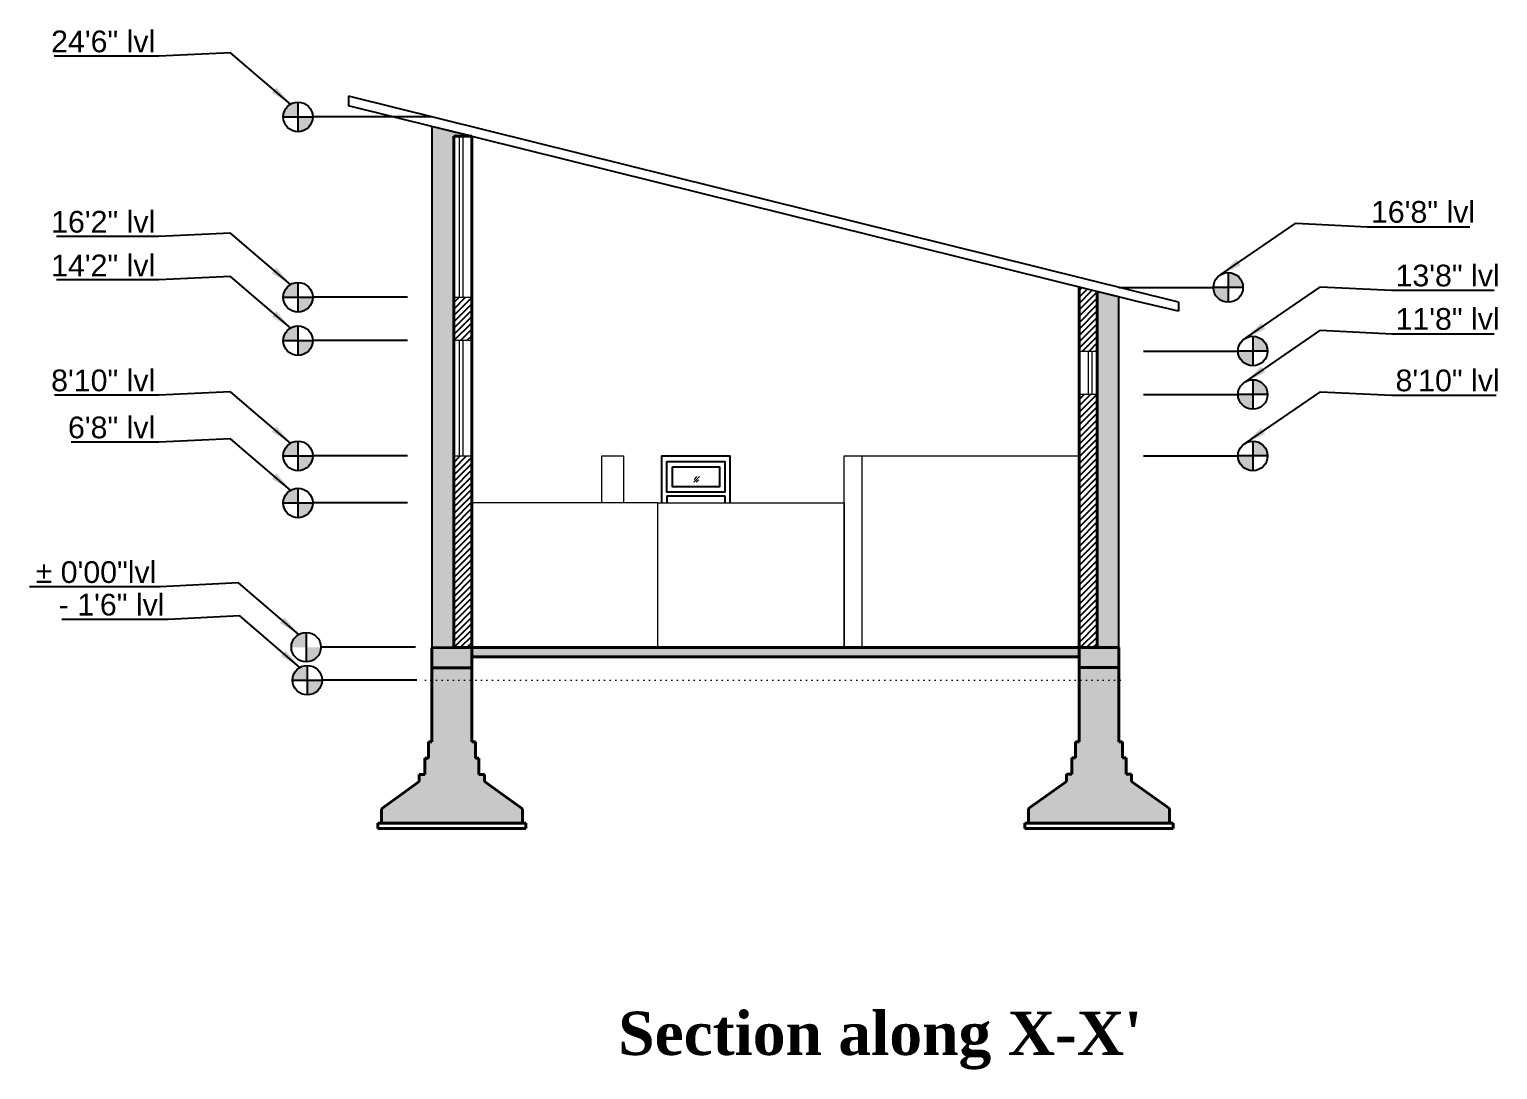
# Model space of a CAD drawing. Header units: inches. Extents: x -6800 to 96653, y -25814 to 17379.
# Drawn here: x 20556 to 21369, y -7442 to -6867 of the extents above; entities that cross this region are included whole.
import ezdxf

# ---------------------------------------------------------------- set-up
doc = ezdxf.new("R2010")
doc.units = ezdxf.units.IN
doc.header["$MEASUREMENT"] = 0
doc.linetypes.add('ACAD_ISO07W100', pattern=[3, 0, -3])
doc.layers.add('0 @ 1', color=7, linetype='Continuous')
doc.layers.add('doors', color=52, linetype='Continuous')
for name, color, linetype, lineweight in [('furniture', 44, 'Continuous', 15), ('section', 24, 'Continuous', 40), ('Win ele', 211, 'Continuous', 15), ('windows', 4, 'Continuous', 13)]:
    doc.layers.add(name, color=color, linetype=linetype, lineweight=lineweight)
doc.styles.get("Standard").update_dxf_attribs({"font": 'arial.ttf'})
doc.dimstyles.get("Standard").update_dxf_attribs({"dimtxt": 7, "dimasz": 4, "dimexe": 2, "dimexo": 2, "dimgap": 2, "dimtad": 1, "dimdec": 0, "dimzin": 0, "dimdsep": 46, "dimlunit": 4, "dimtxsty": 'Standard', "dimblk": 'ARCHTICK', "dimcen": 0.25, "dimclrd": 256, "dimclre": 256, "dimclrt": 256, "dimadec": 0, "dimazin": 0, "dimtfac": 1, "dimtdec": 0, "dimtofl": 0, "dimtmove": 0, "dimatfit": 3, "dimfxl": 1, "dimfxlon": 1, "dimtolj": 1, "dimtzin": 0, "dimlwd": -1, "dimlwe": -1, "dimarcsym": 1})

# ---------------------------------------------------------------- blocks, each defined once
blk = doc.blocks.new('_ArchTick')
at = {"color": 0, "linetype": 'ByBlock', "const_width": 0.15}
blk.add_lwpolyline([(-0.5, -0.5), (0.5, 0.5)], dxfattribs=at)

msp = doc.modelspace()

# ---------------------------------------------------------------- hatches: boundary and pattern name
at = {"ltscale": 10, "transparency": 33554687}
h = msp.add_hatch(color=0, dxfattribs=at)
h.dxf.hatch_style = 1
h.paths.add_polyline_path([(20704.92, -6906.8, 0.414214), (20696.75, -6914.97), (20704.92, -6914.97)])
h.paths.add_polyline_path([(20713.09, -6914.97), (20704.92, -6914.97), (20704.92, -6923.15, 0.414214)])
at = {"true_color": 0xf8991e, "transparency": 33554534}
h = msp.add_hatch(color=30, dxfattribs=at)
h.dxf.hatch_style = 1
h.paths.add_polyline_path([(20791.05, -6925.7), (20801.05, -6925.7), (20801.05, -6925.68), (20779.05, -6920.22), (20779.05, -7208.53), (20791.05, -7208.53)])
at = {"ltscale": 10, "transparency": 33554687}
h = msp.add_hatch(color=0, dxfattribs=at)
h.dxf.hatch_style = 1
h.paths.add_polyline_path([(21219.59, -7001.09), (21219.59, -7009.26), (21227.76, -7009.26, 0.414214)])
h.paths.add_polyline_path([(21219.59, -7009.26), (21211.41, -7009.26, 0.414214), (21219.59, -7017.44)])
h = msp.add_hatch(color=0, dxfattribs=at)
h.dxf.hatch_style = 1
h.paths.add_polyline_path([(20704.92, -7006.53, 0.414214), (20696.75, -7014.7), (20704.92, -7014.7)])
h.paths.add_polyline_path([(20713.09, -7014.7), (20704.92, -7014.7), (20704.92, -7022.87, 0.414214)])
at = {"transparency": 33554687}
h = msp.add_hatch(dxfattribs=at)
h.set_pattern_fill('ANSI31', color=0, scale=20)
h.set_pattern_definition([(45, (9959.658, -7337.9177), (-1.76776695, 1.76776695), [])])
h.paths.add_polyline_path([(20801.05, -7014.7), (20791.05, -7014.7), (20791.05, -7038.7), (20801.05, -7038.7)])
h.paths.add_polyline_path([(20801.05, -7102.44), (20791.05, -7102.44), (20791.05, -7208.44), (20801.05, -7208.44)])
h.paths.add_polyline_path([(21147.05, -7068.44), (21137.05, -7068.44), (21137.05, -7208.44), (21147.05, -7208.44)])
h.paths.add_polyline_path([(21147.05, -7011.54), (21137.05, -7009.05), (21137.05, -7044.44), (21147.05, -7044.44)])
at = {"ltscale": 10, "transparency": 33554687}
h = msp.add_hatch(color=0, dxfattribs=at)
h.dxf.hatch_style = 1
h.paths.add_polyline_path([(20704.92, -7030.53, 0.414214), (20696.75, -7038.7), (20704.92, -7038.7)])
h.paths.add_polyline_path([(20713.09, -7038.7), (20704.92, -7038.7), (20704.92, -7046.87, 0.414214)])
h = msp.add_hatch(color=0, dxfattribs=at)
h.dxf.hatch_style = 1
h.paths.add_polyline_path([(21233.18, -7036.27), (21233.18, -7044.44), (21241.36, -7044.44, 0.414214)])
h.paths.add_polyline_path([(21233.18, -7044.44), (21225.01, -7044.44, 0.414214), (21233.18, -7052.62)])
h = msp.add_hatch(color=0, dxfattribs=at)
h.dxf.hatch_style = 1
h.paths.add_polyline_path([(21233.18, -7060.27), (21233.18, -7068.44), (21241.36, -7068.44, 0.414214)])
h.paths.add_polyline_path([(21233.18, -7068.44), (21225.01, -7068.44, 0.414214), (21233.18, -7076.62)])
h = msp.add_hatch(color=0, dxfattribs=at)
h.dxf.hatch_style = 1
h.paths.add_polyline_path([(20704.92, -7094.27, 0.414214), (20696.75, -7102.44), (20704.92, -7102.44)])
h.paths.add_polyline_path([(20713.09, -7102.44), (20704.92, -7102.44), (20704.92, -7110.62, 0.414214)])
h = msp.add_hatch(color=0, dxfattribs=at)
h.dxf.hatch_style = 1
h.paths.add_polyline_path([(21233.18, -7094.27), (21233.18, -7102.44), (21241.36, -7102.44, 0.414214)])
h.paths.add_polyline_path([(21233.18, -7102.44), (21225.01, -7102.44, 0.414214), (21233.18, -7110.62)])
h = msp.add_hatch(color=0, dxfattribs=at)
h.dxf.hatch_style = 1
h.paths.add_polyline_path([(20704.92, -7120.27, 0.414214), (20696.75, -7128.44), (20704.92, -7128.44)])
h.paths.add_polyline_path([(20713.09, -7128.44), (20704.92, -7128.44), (20704.92, -7136.62, 0.414214)])
h = msp.add_hatch(color=0, dxfattribs=at)
h.dxf.hatch_style = 1
h.paths.add_polyline_path([(20701.24, -7208.19), (20709.42, -7208.19), (20709.42, -7200.02, 0.414214)])
h.paths.add_polyline_path([(20709.42, -7216.37, 0.414214), (20717.59, -7208.19), (20709.42, -7208.19)])
at = {"true_color": 0xffffff, "transparency": 33554646}
h = msp.add_hatch(dxfattribs=at)
h.set_pattern_fill('AR-CONC')
h.set_pattern_definition([(50, (-5752.9784, -11839.6755), (7.1726018, -0.6275213), [0.75, -8.25]), (355, (-5752.9784, -11839.6755), (-1.3875133, 7.5219213), [0.6, -6.6]), (100.451444, (-5752.381, -11839.728), (5.7850885, 6.8943999), [0.637402, -7.0114211]), (46.1842, (-5752.978, -11837.6755), (10.6724133, -1.6551928), [1.125, -12.375]), (96.635635, (-5752.089, -11837.813), (9.3466195, 9.741186), [0.9561034, -10.5171376]), (351.184164, (-5752.978, -11837.675), (9.3466195, 9.741186), [0.9, -9.9]), (21, (-5751.9784, -11838.1755), (5.9690705, -4.0261889), [0.75, -8.25]), (326, (-5751.9784, -11838.1755), (2.4331533, 7.2515005), [0.6, -6.6]), (71.451445, (-5751.481, -11838.511), (8.4022238, 3.2253115), [0.6374019, -7.0114211]), (37.5, (-5752.9784, -11839.6755), (0.12159855, 3.32893854), [0, -6.52, 0, -6.7, 0, -6.625]), (7.5, (-5752.9784, -11839.6755), (2.63069537, 3.9441171), [0, -3.82, 0, -6.37, 0, -2.525]), (327.5, (-5755.2084, -11839.6755), (5.33822436, -0.22554872), [0, -2.5, 0, -7.8, 0, -10.35]), (317.5, (-5756.2084, -11839.6755), (5.8318617, 1.0010498), [0, -3.25, 0, -5.18, 0, -7.35])])
h.paths.add_polyline_path([(21137.05, -7208.44), (20801.05, -7208.44), (20801.05, -7213.53), (21137.05, -7213.53)])
h.paths.add_polyline_path([(20801.05, -7213.53), (20801.03, -7208.44), (20791.05, -7208.48), (20791.05, -7208.53), (20779.05, -7208.53), (20779.05, -7219.53), (20801.05, -7219.53)])
h.paths.add_polyline_path([(20801.05, -7226.53), (20779.05, -7226.53), (20779.05, -7260.53), (20777.05, -7260.53), (20777.05, -7269.53), (20775.05, -7269.53), (20775.05, -7278.53), (20772.05, -7278.53), (20772.05, -7282.53), (20751.05, -7297.53), (20751.05, -7305.53), (20829.05, -7305.53), (20829.05, -7297.53), (20808.05, -7282.53), (20808.05, -7278.53), (20805.05, -7278.53), (20805.05, -7269.53), (20803.05, -7269.53), (20803.05, -7260.53), (20801.05, -7260.53)])
h.paths.add_polyline_path([(20801.05, -7219.53), (20779.05, -7219.53), (20779.05, -7226.53), (20801.05, -7226.53)])
h.paths.add_polyline_path([(21159.05, -7226.53), (21137.05, -7226.53), (21137.05, -7260.44), (21135.05, -7260.44), (21135.05, -7269.44), (21133.05, -7269.44), (21133.05, -7278.44), (21130.05, -7278.44), (21130.05, -7282.44), (21109.05, -7297.44), (21109.05, -7305.44), (21187.05, -7305.44), (21187.05, -7297.44), (21166.05, -7282.44), (21166.05, -7278.44), (21163.05, -7278.44), (21163.05, -7269.44), (21161.05, -7269.44), (21161.05, -7260.44), (21159.05, -7260.44)])
h.paths.add_polyline_path([(21159.05, -7219.44), (21137.05, -7219.44), (21137.05, -7226.53), (21159.05, -7226.53)])
h.paths.add_polyline_path([(21159.05, -7208.44), (21137.05, -7208.44), (21137.05, -7213.53), (21137.05, -7219.44), (21159.05, -7219.44)])
at = {"ltscale": 10, "transparency": 33554687}
h = msp.add_hatch(color=0, dxfattribs=at)
h.dxf.hatch_style = 1
h.paths.add_polyline_path([(20701.88, -7226.44), (20710.05, -7226.44), (20710.05, -7218.27, 0.414214)])
h.paths.add_polyline_path([(20710.05, -7234.62, 0.414214), (20718.22, -7226.44), (20710.05, -7226.44)])
at = {"layer": 'Win ele', "transparency": 33554526}
h = msp.add_hatch(color=256, dxfattribs=at)
h.dxf.hatch_style = 1
h.paths.add_polyline_path([(21147.05, -7208.44), (21159.05, -7208.44), (21159.05, -7014.51), (21147.05, -7011.54)])

# ---------------------------------------------------------------- linework, layer by layer
at = {"transparency": 33554687}
for p, q in [((21192.02, -7017.44), (20732.88, -6903.52)), ((20732.88, -6903.52), (20732.88, -6908.76)), ((21170.02, -7017.23), (20732.88, -6908.77)), ((21159.05, -7226.44), (21159.05, -7014.51)), ((21192.02, -7022.44), (21170.02, -7017.23)), ((21192.02, -7017.44), (21192.02, -7022.44))]:
    msp.add_line(p, q, dxfattribs=at)
at = {"ltscale": 10, "transparency": 33554687}
for p, q in [((20704.92, -6906.8), (20704.92, -6923.15)), ((20696.75, -6914.97), (20713.09, -6914.97)), ((20779.05, -6914.97), (20713.09, -6914.97)), ((21219.59, -7001.09), (21219.59, -7017.44)), ((20704.92, -7006.53), (20704.92, -7022.87)), ((21159.05, -7009.26), (21211.41, -7009.26)), ((21227.76, -7009.26), (21211.41, -7009.26)), ((20696.75, -7014.7), (20713.09, -7014.7)), ((20765.45, -7014.7), (20713.09, -7014.7)), ((20704.92, -7030.53), (20704.92, -7046.87)), ((20696.75, -7038.7), (20713.09, -7038.7)), ((20765.45, -7038.7), (20713.09, -7038.7)), ((21233.18, -7036.27), (21233.18, -7052.62)), ((21172.65, -7044.44), (21225.01, -7044.44)), ((21241.36, -7044.44), (21225.01, -7044.44)), ((21233.18, -7060.27), (21233.18, -7076.62)), ((21172.65, -7068.44), (21225.01, -7068.44)), ((21241.36, -7068.44), (21225.01, -7068.44)), ((20704.92, -7094.27), (20704.92, -7110.62)), ((21233.18, -7094.27), (21233.18, -7110.62)), ((20696.75, -7102.44), (20713.09, -7102.44)), ((20765.45, -7102.44), (20713.09, -7102.44)), ((21172.65, -7102.44), (21225.01, -7102.44)), ((21241.36, -7102.44), (21225.01, -7102.44)), ((20704.92, -7120.27), (20704.92, -7136.62)), ((20696.75, -7128.44), (20713.09, -7128.44)), ((20765.45, -7128.44), (20713.09, -7128.44)), ((20709.42, -7200.02), (20709.42, -7216.37)), ((20769.95, -7208.19), (20717.59, -7208.19)), ((20710.05, -7218.27), (20710.05, -7234.62)), ((20701.88, -7226.44), (20718.22, -7226.44)), ((20701.88, -7226.44), (20718.22, -7226.44)), ((20770.58, -7226.44), (20718.22, -7226.44))]:
    msp.add_line(p, q, dxfattribs=at)
at = {"lineweight": 5, "transparency": 33554610}
for p, q in [((20779.05, -6920.24), (20779.05, -7226.44)), ((21159.05, -7226.44), (21159.05, -7014.51)), ((20779.05, -7208.53), (20791.05, -7208.53)), ((21137.05, -7208.44), (21149.05, -7208.44))]:
    msp.add_line(p, q, dxfattribs=at)
at = {"lineweight": 5, "transparency": 33554559}
for p, q in [((20873.05, -7128.44), (20873.05, -7102.44)), ((20873.05, -7102.44), (20885.05, -7102.44)), ((20885.05, -7102.44), (20885.05, -7128.44))]:
    msp.add_line(p, q, dxfattribs=at)
at = {"lineweight": 9, "transparency": 33554687}
for p, q in [((21007.05, -7208.44), (21007.05, -7102.44)), ((21007.05, -7102.44), (21017.05, -7102.44)), ((21017.05, -7208.44), (21017.05, -7102.44)), ((21017.05, -7102.44), (21137.05, -7102.44)), ((20904.05, -7128.44), (20801.05, -7128.44)), ((20904.05, -7208.44), (20904.05, -7128.44)), ((20904.05, -7128.44), (21007.05, -7128.44)), ((21007.05, -7128.44), (21007.05, -7208.44))]:
    msp.add_line(p, q, dxfattribs=at)
at = {"transparency": 33554687}
for points in [[(20791.05, -6925.7), (20801.05, -6925.7), (20801.05, -6925.68), (20779.05, -6920.22), (20779.05, -7208.53), (20791.05, -7208.53), (20791.05, -6925.7)], [(21159.05, -7014.51), (21147.05, -7011.54), (21147.05, -7208.44), (21159.05, -7208.44), (21159.05, -7014.51)]]:
    msp.add_lwpolyline(points, close=True, dxfattribs=at)
at = {"transparency": 33554585}
msp.add_lwpolyline([(20912.05, -7108.44), (20938.05, -7108.44), (20938.05, -7119.44), (20912.05, -7119.44)], close=True, dxfattribs=at)
at = {"ltscale": 10, "transparency": 33554687}
for centre in [(20704.92, -6914.97), (21219.59, -7009.26), (20704.92, -7014.7), (20704.92, -7038.7), (21233.18, -7044.44), (21233.18, -7068.44), (20704.92, -7102.44), (21233.18, -7102.44), (20704.92, -7128.44), (20709.42, -7208.19), (20710.05, -7226.44)]:
    msp.add_circle(centre, 8.17, dxfattribs=at)
at = {"layer": 'doors', "transparency": 33554585}
for p, q in [((20906.05, -7102.44), (20906.05, -7128.44)), ((20906.05, -7102.44), (20944.05, -7102.44)), ((20944.05, -7128.44), (20944.05, -7102.44)), ((20909.05, -7124.44), (20909.05, -7128.44)), ((20909.05, -7124.44), (20941.05, -7124.44)), ((20941.05, -7124.44), (20941.05, -7128.44))]:
    msp.add_line(p, q, dxfattribs=at)
msp.add_lwpolyline([(20909.05, -7105.44), (20941.05, -7105.44), (20941.05, -7122.44), (20909.05, -7122.44)], close=True, dxfattribs=at)
at = {"layer": 'furniture', "transparency": 33554687}
for p, q in [((20927.09, -7113.86), (20923.95, -7116.87)), ((20925.62, -7113.89), (20924.04, -7115.4)), ((20926.49, -7115.82), (20925.25, -7117))]:
    msp.add_line(p, q, dxfattribs=at)
at = {"layer": 'section', "transparency": 33554687}
for p, q in [((20791.05, -7208.53), (20791.05, -6925.7)), ((20791.05, -6925.7), (20801.05, -6925.7)), ((20801.05, -6925.7), (20801.05, -7208.44)), ((21137.05, -7009.06), (21137.05, -7208.44)), ((21147.05, -7208.44), (21147.05, -7011.54)), ((20791.05, -7208.44), (21147.05, -7208.44)), ((20801.05, -7213.53), (21137.05, -7213.53))]:
    msp.add_line(p, q, dxfattribs=at)
at = {"layer": 'section', "ltscale": 10, "transparency": 33554687}
for p, q in [((20779.05, -7208.53), (20801.05, -7208.44)), ((20779.05, -7219.53), (20779.05, -7208.53)), ((20779.05, -7208.53), (20779.05, -7219.53)), ((20801.05, -7213.53), (20801.03, -7208.44)), ((20801.03, -7208.44), (21137.05, -7208.44)), ((20801.05, -7208.44), (20801.05, -7219.53)), ((20801.05, -7208.53), (20801.05, -7219.53)), ((20801.05, -7213.53), (21137.05, -7213.53)), ((21137.05, -7219.44), (21137.05, -7208.44)), ((21137.05, -7208.44), (21159.05, -7208.44)), ((21137.05, -7208.44), (21137.05, -7219.44)), ((21137.05, -7208.44), (21137.05, -7213.53)), ((21159.05, -7208.44), (21159.05, -7219.44)), ((21159.05, -7208.44), (21159.05, -7219.44)), ((20791.05, -7219.53), (20779.05, -7219.53)), ((20801.05, -7219.53), (20779.05, -7219.53)), ((20779.05, -7219.53), (20779.05, -7260.53)), ((20801.05, -7219.53), (20801.05, -7260.53)), ((21149.05, -7219.44), (21137.05, -7219.44)), ((21159.05, -7219.44), (21137.05, -7219.44)), ((21137.05, -7219.44), (21137.05, -7260.44)), ((21159.05, -7219.44), (21159.05, -7260.44)), ((20779.05, -7260.53), (20777.05, -7260.53)), ((20777.05, -7260.53), (20777.05, -7269.53)), ((20801.05, -7260.53), (20803.05, -7260.53)), ((20803.05, -7260.53), (20803.05, -7269.53)), ((21137.05, -7260.44), (21135.05, -7260.44)), ((21135.05, -7260.44), (21135.05, -7269.44)), ((21159.05, -7260.44), (21161.05, -7260.44)), ((21161.05, -7260.44), (21161.05, -7269.44)), ((20775.05, -7269.53), (20775.05, -7278.53)), ((20775.05, -7269.53), (20777.05, -7269.53)), ((20803.05, -7269.53), (20805.05, -7269.53)), ((20805.05, -7269.53), (20805.05, -7278.53)), ((21133.05, -7269.44), (21133.05, -7278.44)), ((21133.05, -7269.44), (21135.05, -7269.44)), ((21161.05, -7269.44), (21163.05, -7269.44)), ((21163.05, -7269.44), (21163.05, -7278.44)), ((20772.05, -7282.53), (20772.05, -7278.53)), ((20772.05, -7278.53), (20775.05, -7278.53)), ((20805.05, -7278.53), (20808.05, -7278.53)), ((20808.05, -7278.53), (20808.05, -7282.53)), ((21130.05, -7282.44), (21130.05, -7278.44)), ((21130.05, -7278.44), (21133.05, -7278.44)), ((21163.05, -7278.44), (21166.05, -7278.44)), ((21166.05, -7278.44), (21166.05, -7282.44)), ((20751.05, -7297.53), (20772.05, -7282.53)), ((20829.05, -7297.53), (20808.05, -7282.53)), ((21109.05, -7297.44), (21130.05, -7282.44)), ((21187.05, -7297.44), (21166.05, -7282.44)), ((20751.05, -7305.53), (20751.05, -7297.53)), ((20829.05, -7305.53), (20829.05, -7297.53)), ((21109.05, -7305.44), (21109.05, -7297.44)), ((21187.05, -7305.44), (21187.05, -7297.44)), ((20831.05, -7305.53), (20749.05, -7305.53)), ((20749.05, -7305.53), (20749.05, -7308.53)), ((20831.05, -7308.53), (20749.05, -7308.53)), ((20831.05, -7305.53), (20831.05, -7308.53)), ((21189.05, -7305.44), (21107.05, -7305.44)), ((21107.05, -7305.44), (21107.05, -7308.44)), ((21189.05, -7308.44), (21107.05, -7308.44)), ((21189.05, -7305.44), (21189.05, -7308.44))]:
    msp.add_line(p, q, dxfattribs=at)
at = {"layer": 'section', "color": 0, "linetype": 'ACAD_ISO07W100', "lineweight": 0, "transparency": 33554687}
msp.add_line((20775.38, -7226.44), (21164.44, -7226.44), dxfattribs=at)
at = {"layer": 'windows', "transparency": 33554687}
for p, q in [((20791.05, -6925.7), (20791.05, -7014.7)), ((20801.05, -6925.7), (20791.05, -6925.7)), ((20794.05, -6925.7), (20794.05, -7014.7)), ((20796.05, -6925.7), (20796.05, -7014.7)), ((20801.05, -7014.7), (20801.05, -6925.68)), ((20791.05, -7014.7), (20801.05, -7014.7)), ((20791.05, -7038.7), (20791.05, -7102.44)), ((20801.05, -7038.7), (20791.05, -7038.7)), ((20794.05, -7038.7), (20794.05, -7102.44)), ((20796.05, -7038.7), (20796.05, -7102.44)), ((20801.05, -7102.44), (20801.05, -7038.7)), ((21142.05, -7044.44), (21142.05, -7068.44)), ((21144.05, -7044.44), (21144.05, -7068.44)), ((20791.05, -7102.44), (20801.05, -7102.44))]:
    msp.add_line(p, q, dxfattribs=at)
msp.add_lwpolyline([(21137.05, -7044.44), (21147.05, -7044.44), (21147.05, -7068.44), (21137.05, -7068.44)], close=True, dxfattribs=at)

# ---------------------------------------------------------------- texts
at = {"ltscale": 10, "transparency": 33554687, "char_height": 12}
for s, insert, attachment_point in [('\\A1;24\'6" lvl', (20625.94, -6879.38), 9), ('\\A1;16\'8" lvl', (21298.57, -6973.67), 7), ('\\A1;16\'2" lvl', (20625.94, -6979.11), 9), ('\\A1;14\'2" lvl', (20625.94, -7003.11), 9), ('\\A1;13\'8" lvl', (21312.16, -7008.85), 7), ('\\A1;11\'8" lvl', (21312.16, -7032.85), 7), ('\\A1;8\'10" lvl', (20625.94, -7066.85), 9), ('\\A1;8\'10" lvl', (21312.16, -7066.85), 7), ('\\A1;6\'8" lvl', (20625.94, -7092.85), 9), ('\\A1; ± 0\'00"lvl ', (20626.58, -7172.85), 9), ('\\A1;- 1\'6" lvl', (20631.07, -7190.85), 9)]:
    msp.add_mtext(s, dxfattribs=dict(at, insert=insert, attachment_point=attachment_point))
at = {"transparency": 33554687, "insert": (20882.06, -7409.69), "char_height": 24, "attachment_point": 1}
msp.add_mtext_dynamic_manual_height_columns("{\\fTimes New Roman|b1|i0|c0|p18;Section along X-X'}", width=405.7292, gutter_width=1, heights=[0], dxfattribs=at)

# ---------------------------------------------------------------- leaders
at = {"layer": '0 @ 1', "ltscale": 10, "transparency": 33554687, "annotation_type": 0, "has_hookline": 1}
for points, hookline_direction, text_width in [([(20700.81, -6907.91), (20667.54, -6879.47), (20627.94, -6881.38)], 1, 55.94), ([(21215.48, -7002.2), (21256.97, -6973.76), (21296.57, -6975.67)], 0, 54.61), ([(20700.81, -7007.64), (20667.54, -6979.2), (20627.94, -6981.11)], 1, 54.61), ([(20700.81, -7031.64), (20667.54, -7003.2), (20627.94, -7005.11)], 1, 54.61), ([(21229.07, -7037.38), (21270.57, -7008.94), (21310.16, -7010.85)], 0, 54.61), ([(21229.07, -7061.38), (21270.57, -7032.94), (21310.16, -7034.85)], 0, 54.61), ([(20700.81, -7095.38), (20667.54, -7066.94), (20627.94, -7068.85)], 1, 55.75), ([(21229.07, -7095.38), (21270.57, -7066.94), (21310.16, -7068.85)], 0, 55.75), ([(20700.81, -7121.38), (20667.54, -7092.94), (20627.94, -7094.85)], 1, 46.48), ([(20705.31, -7201.13), (20672.04, -7172.69), (20628.58, -7174.85)], 1, 70.29), ([(20705.94, -7219.38), (20672.67, -7190.94), (20633.07, -7192.85)], 1, 56.82)]:
    msp.add_leader(points, dimstyle='Standard', override={"dimscale": 1, "dimasz": 12, "dimexe": 6, "dimexo": 6, "dimtad": 1, "dimtoh": 0, "dimfxl": 12}, dxfattribs=dict(at, hookline_direction=hookline_direction, text_width=text_width))

doc.saveas('drawing.dxf')
